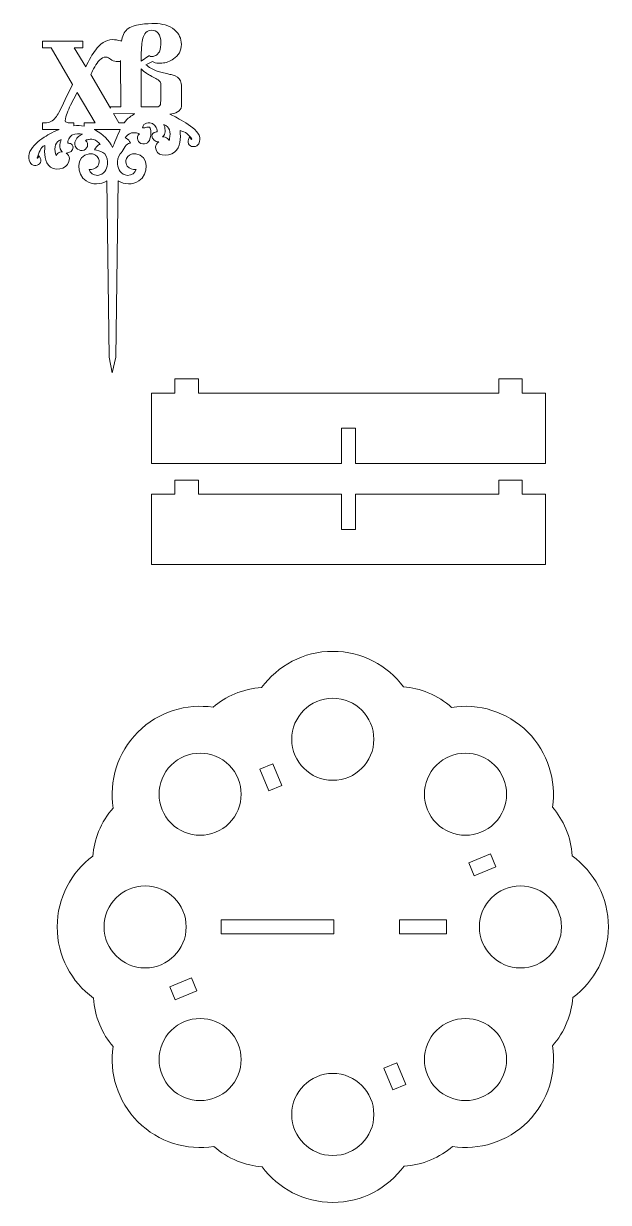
# Model space of a CAD drawing. Header units: centimetres. Extents: x -28.2 to 23.5, y -23.7 to 26.6.
# Drawn here: x -1.5 to 23.5, y -23.7 to 26.6 of the extents above; entities that cross this region are included whole.
import ezdxf

# ---------------------------------------------------------------- set-up
doc = ezdxf.new("R2010")
doc.units = ezdxf.units.CM
doc.header["$MEASUREMENT"] = 0
doc.layers.add('layer 1', color=7, linetype='Continuous')

msp = doc.modelspace()

# ---------------------------------------------------------------- linework, layer by layer
at = {"layer": 'layer 1', "color": 2, "lineweight": 9}
for points, knots in [([(-1.20437, 20.6313), (-1.16471, 20.55917), (-1.09295, 20.51389), (-1.00866, 20.50682), (-1.00866, 20.50682), (-0.93381, 20.50055), (-0.85564, 20.52571), (-0.80382, 20.57901), (-0.80382, 20.57901), (-0.73896, 20.64572), (-0.73326, 20.73493), (-0.76741, 20.81723), (-0.76741, 20.81723), (-0.76741, 20.81723), (-0.8109, 20.92199), (-0.8109, 20.92199), (-0.8109, 20.92199), (-0.8109, 20.92199), (-0.87874, 20.83), (-0.87874, 20.83), (-0.87874, 20.83), (-0.88434, 20.82241), (-0.89865, 20.8112), (-0.90772, 20.82074), (-0.90772, 20.82074), (-0.90897, 20.82207), (-0.90877, 20.82433), (-0.90824, 20.82636), (-0.90824, 20.82636), (-0.79779, 21.02481), (-0.78934, 21.30077), (-0.57143, 21.35102), (-0.57143, 21.35102), (-0.60057, 21.04806), (-0.59842, 20.622), (-0.33739, 20.4374), (-0.33739, 20.4374), (-0.02802, 20.21862), (0.4826, 20.41562), (0.47228, 20.8031), (0.47228, 20.8031), (0.46968, 20.90087), (0.42013, 20.98192), (0.34029, 21.0317), (0.34029, 21.0317), (0.48013, 21.03097), (0.64096, 21.1462), (0.6311, 21.28733), (0.6311, 21.28733), (0.62743, 21.34004), (0.60572, 21.38599), (0.55941, 21.41609), (0.55941, 21.41609), (0.53482, 21.43206), (0.50717, 21.44101), (0.47846, 21.44728), (0.47846, 21.44728), (0.46577, 21.45005), (0.42096, 21.45674), (0.40575, 21.46265), (0.40575, 21.46265), (0.38298, 21.53319), (0.43442, 21.63303), (0.47418, 21.68863), (0.47418, 21.68863), (0.5083, 21.73637), (0.55682, 21.78699), (0.60962, 21.81687), (0.60962, 21.81687), (0.73708, 21.85252), (0.89743, 21.88026), (1.02796, 21.83567), (1.02796, 21.83567), (0.90797, 21.78304), (0.79921, 21.70312), (0.74065, 21.58817), (0.74065, 21.58817), (0.68392, 21.47676), (0.68464, 21.34066), (0.77016, 21.24265), (0.77016, 21.24265), (0.83204, 21.1717), (0.92342, 21.14024), (1.01826, 21.14551), (1.01826, 21.14551), (1.24668, 21.15818), (1.32691, 21.43835), (1.15902, 21.57099), (1.15902, 21.57099), (1.17536, 21.58021), (1.19614, 21.58853), (1.20544, 21.59179), (1.20544, 21.59179), (1.2536, 21.60871), (1.30841, 21.61799), (1.35949, 21.62092), (1.35949, 21.62092), (1.40526, 21.62355), (1.45532, 21.62148), (1.49975, 21.60986), (1.49975, 21.60986), (1.61805, 21.57894), (1.70823, 21.49702), (1.77719, 21.40231), (1.77719, 21.40231), (1.69376, 21.38215), (1.62965, 21.33025), (1.58204, 21.24603), (1.58204, 21.24603), (1.58204, 21.24603), (1.54003, 21.1717), (1.54003, 21.1717), (1.54003, 21.1717), (1.54003, 21.1717), (1.62646, 21.15625), (1.62646, 21.15625), (1.62646, 21.15625), (1.75728, 21.13285), (1.88513, 21.09106), (1.97735, 20.99435), (1.97735, 20.99435), (2.08815, 20.87817), (2.11009, 20.71526), (2.10042, 20.56385), (2.10042, 20.56385), (2.06167, 20.31863), (1.95191, 20.12111), (1.67877, 20.08042), (1.67877, 20.08042), (1.48191, 20.09794), (1.35458, 20.17448), (1.30863, 20.3383), (1.30863, 20.3383), (1.44676, 20.31366), (1.59371, 20.36517), (1.67926, 20.47951), (1.67926, 20.47951), (1.73208, 20.55007), (1.75247, 20.63491), (1.73767, 20.72071), (1.73767, 20.72071), (1.71647, 20.84354), (1.62524, 20.94227), (1.50464, 20.98404), (1.50464, 20.98404), (1.44945, 21.00906), (1.38097, 21.00991), (1.32164, 21.00151), (1.32164, 21.00151), (0.72854, 20.91754), (0.77053, 20.11491), (1.18504, 19.84406), (1.18504, 19.84406), (1.45155, 19.66991), (1.80462, 19.68806), (2.06425, 19.84816), (2.06425, 19.84816), (2.06425, 19.84816), (2.16785, 12.32694), (2.16785, 12.32694), (2.16785, 12.32694), (2.16785, 12.32694), (2.29755, 11.66666), (2.29755, 11.66666), (2.29755, 11.66666), (2.29755, 11.66666), (2.45309, 12.32694), (2.45309, 12.32694), (2.45309, 12.32694), (2.45309, 12.32694), (2.5567, 19.84815), (2.5567, 19.84815), (2.5567, 19.84815), (2.81632, 19.68805), (3.16938, 19.66991), (3.43588, 19.84406), (3.43588, 19.84406), (3.85041, 20.11491), (3.89239, 20.91754), (3.2993, 21.00151), (3.2993, 21.00151), (3.23996, 21.00991), (3.17149, 21.00906), (3.11628, 20.98404), (3.11628, 20.98404), (2.99569, 20.94227), (2.90447, 20.84354), (2.88327, 20.72071), (2.88327, 20.72071), (2.86845, 20.63491), (2.88886, 20.55007), (2.94166, 20.47951), (2.94166, 20.47951), (3.02723, 20.36517), (3.17418, 20.31366), (3.31229, 20.3383), (3.31229, 20.3383), (3.26636, 20.17448), (3.13903, 20.09794), (2.94216, 20.08042), (2.94216, 20.08042), (2.66902, 20.12111), (2.55927, 20.31863), (2.52051, 20.56385), (2.52051, 20.56385), (2.51085, 20.71526), (2.53279, 20.87817), (2.64359, 20.99435), (2.64359, 20.99435), (2.73581, 21.09104), (2.86364, 21.41285), (2.99446, 21.43625), (2.99446, 21.43625), (2.99446, 21.43625), (3.08089, 21.4517), (3.08089, 21.4517), (3.08089, 21.4517), (3.08089, 21.4517), (3.03888, 21.52603), (3.03888, 21.52603), (3.03888, 21.52603), (2.99129, 21.61025), (2.92717, 21.66215), (2.84373, 21.68231), (2.84373, 21.68231), (2.9127, 21.77702), (3.00288, 21.85894), (3.12117, 21.88986), (3.12117, 21.88986), (3.1656, 21.90148), (3.21568, 21.90355), (3.26145, 21.90092), (3.26145, 21.90092), (3.31253, 21.89799), (3.36732, 21.88871), (3.41549, 21.87179), (3.41549, 21.87179), (3.42479, 21.86853), (3.44558, 21.86021), (3.46191, 21.85099), (3.46191, 21.85099), (3.29402, 21.71835), (3.37424, 21.43818), (3.60268, 21.42551), (3.60268, 21.42551), (3.69751, 21.42024), (3.78888, 21.4517), (3.85078, 21.52265), (3.85078, 21.52265), (3.93628, 21.62067), (3.97421, 21.99034), (3.91747, 22.10175), (3.91747, 22.10175), (3.85893, 22.2167), (3.71297, 22.06304), (3.59297, 22.11567), (3.59297, 22.11567), (3.61236, 22.34811), (3.88385, 22.33252), (4.01131, 22.29687), (4.01131, 22.29687), (4.06411, 22.26699), (4.11262, 22.21638), (4.14675, 22.16863), (4.14675, 22.16863), (4.1865, 22.11304), (4.23796, 22.01319), (4.21519, 21.94265), (4.21519, 21.94265), (4.19998, 21.93674), (4.15516, 21.93005), (4.14248, 21.92728), (4.14248, 21.92728), (4.05363, 21.90788), (3.99633, 21.86055), (3.98982, 21.76733), (3.98982, 21.76733), (3.97998, 21.6262), (4.14081, 21.51097), (4.28063, 21.5117), (4.28063, 21.5117), (4.20081, 21.46192), (4.15125, 21.38087), (4.14864, 21.2831), (4.14864, 21.2831), (4.13834, 20.89562), (4.64895, 20.85861), (4.95831, 21.0774), (4.95831, 21.0774), (5.21936, 21.262), (5.22151, 21.68806), (5.19236, 21.99102), (5.19236, 21.99102), (5.41028, 21.94077), (5.57873, 21.82481), (5.68917, 21.62636), (5.68917, 21.62636), (5.68971, 21.62433), (5.68991, 21.62207), (5.68865, 21.62074), (5.68865, 21.62074), (5.67959, 21.6112), (5.66528, 21.62241), (5.65967, 21.63), (5.65967, 21.63), (5.65967, 21.63), (5.59183, 21.72199), (5.59183, 21.72199), (5.59183, 21.72199), (5.59183, 21.72199), (5.54835, 21.61723), (5.54835, 21.61723), (5.54835, 21.61723), (5.5142, 21.53493), (5.51988, 21.4457), (5.58475, 21.379), (5.58475, 21.379), (5.63658, 21.32571), (5.71474, 21.30055), (5.7896, 21.30682), (5.7896, 21.30682), (5.87388, 21.31389), (5.94565, 21.35917), (5.9853, 21.4313), (5.9853, 21.4313), (6.25983, 21.93059), (5.36063, 22.36675), (4.98877, 22.57169), (4.98877, 22.57169), (4.91414, 22.61283), (4.83561, 22.65533), (4.75547, 22.69495), (4.75547, 22.69495), (4.75547, 22.69495), (4.76051, 22.69491), (4.76051, 22.69491), (4.76051, 22.69491), (4.87684, 22.69491), (4.98535, 22.73107), (5.08385, 22.79126), (5.08385, 22.79126), (5.17168, 22.84493), (5.24868, 22.92215), (5.24868, 23.03141), (5.24868, 23.03141), (5.24868, 23.03141), (5.24868, 23.86175), (5.24868, 23.86175), (5.24868, 23.86175), (5.24868, 23.94368), (5.24179, 24.04423), (5.20689, 24.11956), (5.20689, 24.11956), (5.14903, 24.24445), (5.01944, 24.31532), (4.89469, 24.35801), (4.89469, 24.35801), (4.87073, 24.36744), (4.83373, 24.37418), (4.80858, 24.37978), (4.80858, 24.37978), (4.74499, 24.39393), (4.68115, 24.4072), (4.61739, 24.42053), (4.61739, 24.42053), (4.5328, 24.4382), (4.44875, 24.4583), (4.36481, 24.47882), (4.36481, 24.47882), (4.29811, 24.49513), (4.22929, 24.51473), (4.16592, 24.54141), (4.16592, 24.54141), (4.0102, 24.60698), (3.86486, 24.69616), (3.73053, 24.79845), (3.73053, 24.79845), (3.73053, 24.79845), (4.00846, 24.94205), (4.00846, 24.94205), (4.00846, 24.94205), (4.08649, 24.89723), (4.17497, 24.86271), (4.26574, 24.86271), (4.26574, 24.86271), (4.28656, 24.86271), (4.30812, 24.86426), (4.32891, 24.86556), (4.32891, 24.86556), (4.35694, 24.86731), (4.38495, 24.86995), (4.41277, 24.87385), (4.41277, 24.87385), (4.59208, 24.87443), (4.76017, 24.94722), (4.90667, 25.04618), (4.90667, 25.04618), (5.12759, 25.19541), (5.24868, 25.40209), (5.24868, 25.67011), (5.24868, 25.67011), (5.24868, 25.92092), (5.14453, 26.12431), (4.95384, 26.28559), (4.95384, 26.28559), (4.71708, 26.48584), (4.41985, 26.55552), (4.11527, 26.55552), (4.11527, 26.55552), (3.79238, 26.55552), (3.19604, 26.53662), (2.93662, 26.31425), (2.93662, 26.31425), (2.80134, 26.19829), (2.72949, 26.00616), (2.69201, 25.80546), (2.69201, 25.80546), (2.67454, 25.81082), (2.65894, 25.81507), (2.64723, 25.81829), (2.64723, 25.81829), (2.54103, 25.84754), (2.42386, 25.87231), (2.31327, 25.87231), (2.31327, 25.87231), (2.00843, 25.87231), (1.77079, 25.6722), (1.59296, 25.44274), (1.59296, 25.44274), (1.51463, 25.34167), (1.44589, 25.22983), (1.38308, 25.11859), (1.38308, 25.11859), (1.30746, 24.98469), (1.23823, 24.84652), (1.17275, 24.70724), (1.17275, 24.70724), (1.17275, 24.70724), (0.67292, 25.51696), (0.67292, 25.51696), (0.67292, 25.51696), (0.67292, 25.51696), (1.04482, 25.51696), (1.04482, 25.51696), (1.04482, 25.51696), (1.04482, 25.51696), (1.04482, 25.79987), (1.04482, 25.79987), (1.04482, 25.79987), (1.04482, 25.79987), (-0.67029, 25.79987), (-0.67029, 25.79987), (-0.67029, 25.79987), (-0.67029, 25.79987), (-0.67029, 25.51696), (-0.67029, 25.51696), (-0.67029, 25.51696), (-0.67029, 25.51696), (-0.30642, 25.51696), (-0.30642, 25.51696), (-0.30642, 25.51696), (-0.30642, 25.51696), (0.60191, 23.96296), (0.60191, 23.96296), (0.60191, 23.96296), (0.60191, 23.96296), (0.29121, 23.31976), (0.29121, 23.31976), (0.29121, 23.31976), (0.29121, 23.31976), (0.2186, 23.16429), (0.2186, 23.16429), (0.2186, 23.16429), (0.15645, 23.03122), (0.09226, 22.89783), (0.02224, 22.7687), (0.02224, 22.7687), (-0.01788, 22.69471), (-0.06478, 22.6101), (-0.11755, 22.54438), (-0.11755, 22.54438), (-0.23391, 22.39947), (-0.3804, 22.3169), (-0.56784, 22.3169), (-0.56784, 22.3169), (-0.59213, 22.3169), (-0.61869, 22.31991), (-0.64288, 22.32232), (-0.64288, 22.32232), (-0.64288, 22.32232), (-0.67586, 22.32562), (-0.67586, 22.32562), (-0.67586, 22.32562), (-0.67586, 22.32562), (-0.67586, 22.03399), (-0.67586, 22.03399), (-0.67586, 22.03399), (-0.67586, 22.03399), (0.034, 22.03399), (0.034, 22.03399), (0.034, 22.03399), (-0.10371, 21.98218), (-0.24138, 21.9214), (-0.36784, 21.85169), (-0.36784, 21.85169), (-0.74373, 21.64449), (-1.48098, 21.13427), (-1.20437, 20.6313)], [0, 0, 0, 0, 0.0078125, 0.0078125, 0.0078125, 0.0078125, 0.015625, 0.015625, 0.015625, 0.015625, 0.0234375, 0.0234375, 0.0234375, 0.0234375, 0.03125, 0.03125, 0.03125, 0.03125, 0.0390625, 0.0390625, 0.0390625, 0.0390625, 0.046875, 0.046875, 0.046875, 0.046875, 0.0546875, 0.0546875, 0.0546875, 0.0546875, 0.0625, 0.0625, 0.0625, 0.0625, 0.0703125, 0.0703125, 0.0703125, 0.0703125, 0.078125, 0.078125, 0.078125, 0.078125, 0.0859375, 0.0859375, 0.0859375, 0.0859375, 0.09375, 0.09375, 0.09375, 0.09375, 0.1015625, 0.1015625, 0.1015625, 0.1015625, 0.109375, 0.109375, 0.109375, 0.109375, 0.1171875, 0.1171875, 0.1171875, 0.1171875, 0.125, 0.125, 0.125, 0.125, 0.1328125, 0.1328125, 0.1328125, 0.1328125, 0.140625, 0.140625, 0.140625, 0.140625, 0.1484375, 0.1484375, 0.1484375, 0.1484375, 0.15625, 0.15625, 0.15625, 0.15625, 0.1640625, 0.1640625, 0.1640625, 0.1640625, 0.171875, 0.171875, 0.171875, 0.171875, 0.1796875, 0.1796875, 0.1796875, 0.1796875, 0.1875, 0.1875, 0.1875, 0.1875, 0.1953125, 0.1953125, 0.1953125, 0.1953125, 0.203125, 0.203125, 0.203125, 0.203125, 0.2109375, 0.2109375, 0.2109375, 0.2109375, 0.21875, 0.21875, 0.21875, 0.21875, 0.2265625, 0.2265625, 0.2265625, 0.2265625, 0.234375, 0.234375, 0.234375, 0.234375, 0.2421875, 0.2421875, 0.2421875, 0.2421875, 0.25, 0.25, 0.25, 0.25, 0.2578125, 0.2578125, 0.2578125, 0.2578125, 0.265625, 0.265625, 0.265625, 0.265625, 0.2734375, 0.2734375, 0.2734375, 0.2734375, 0.28125, 0.28125, 0.28125, 0.28125, 0.2890625, 0.2890625, 0.2890625, 0.2890625, 0.296875, 0.296875, 0.296875, 0.296875, 0.3046875, 0.3046875, 0.3046875, 0.3046875, 0.3125, 0.3125, 0.3125, 0.3125, 0.3203125, 0.3203125, 0.3203125, 0.3203125, 0.328125, 0.328125, 0.328125, 0.328125, 0.3359375, 0.3359375, 0.3359375, 0.3359375, 0.34375, 0.34375, 0.34375, 0.34375, 0.3515625, 0.3515625, 0.3515625, 0.3515625, 0.359375, 0.359375, 0.359375, 0.359375, 0.3671875, 0.3671875, 0.3671875, 0.3671875, 0.375, 0.375, 0.375, 0.375, 0.3828125, 0.3828125, 0.3828125, 0.3828125, 0.390625, 0.390625, 0.390625, 0.390625, 0.3984375, 0.3984375, 0.3984375, 0.3984375, 0.40625, 0.40625, 0.40625, 0.40625, 0.4140625, 0.4140625, 0.4140625, 0.4140625, 0.421875, 0.421875, 0.421875, 0.421875, 0.4296875, 0.4296875, 0.4296875, 0.4296875, 0.4375, 0.4375, 0.4375, 0.4375, 0.4453125, 0.4453125, 0.4453125, 0.4453125, 0.453125, 0.453125, 0.453125, 0.453125, 0.4609375, 0.4609375, 0.4609375, 0.4609375, 0.46875, 0.46875, 0.46875, 0.46875, 0.4765625, 0.4765625, 0.4765625, 0.4765625, 0.484375, 0.484375, 0.484375, 0.484375, 0.4921875, 0.4921875, 0.4921875, 0.4921875, 0.5, 0.5, 0.5, 0.5, 0.5078125, 0.5078125, 0.5078125, 0.5078125, 0.515625, 0.515625, 0.515625, 0.515625, 0.5234375, 0.5234375, 0.5234375, 0.5234375, 0.53125, 0.53125, 0.53125, 0.53125, 0.5390625, 0.5390625, 0.5390625, 0.5390625, 0.546875, 0.546875, 0.546875, 0.546875, 0.5546875, 0.5546875, 0.5546875, 0.5546875, 0.5625, 0.5625, 0.5625, 0.5625, 0.5703125, 0.5703125, 0.5703125, 0.5703125, 0.578125, 0.578125, 0.578125, 0.578125, 0.5859375, 0.5859375, 0.5859375, 0.5859375, 0.59375, 0.59375, 0.59375, 0.59375, 0.6015625, 0.6015625, 0.6015625, 0.6015625, 0.609375, 0.609375, 0.609375, 0.609375, 0.6171875, 0.6171875, 0.6171875, 0.6171875, 0.625, 0.625, 0.625, 0.625, 0.6328125, 0.6328125, 0.6328125, 0.6328125, 0.640625, 0.640625, 0.640625, 0.640625, 0.6484375, 0.6484375, 0.6484375, 0.6484375, 0.65625, 0.65625, 0.65625, 0.65625, 0.6640625, 0.6640625, 0.6640625, 0.6640625, 0.671875, 0.671875, 0.671875, 0.671875, 0.6796875, 0.6796875, 0.6796875, 0.6796875, 0.6875, 0.6875, 0.6875, 0.6875, 0.6953125, 0.6953125, 0.6953125, 0.6953125, 0.703125, 0.703125, 0.703125, 0.703125, 0.7109375, 0.7109375, 0.7109375, 0.7109375, 0.71875, 0.71875, 0.71875, 0.71875, 0.7265625, 0.7265625, 0.7265625, 0.7265625, 0.734375, 0.734375, 0.734375, 0.734375, 0.7421875, 0.7421875, 0.7421875, 0.7421875, 0.75, 0.75, 0.75, 0.75, 0.7578125, 0.7578125, 0.7578125, 0.7578125, 0.765625, 0.765625, 0.765625, 0.765625, 0.7734375, 0.7734375, 0.7734375, 0.7734375, 0.78125, 0.78125, 0.78125, 0.78125, 0.7890625, 0.7890625, 0.7890625, 0.7890625, 0.796875, 0.796875, 0.796875, 0.796875, 0.8046875, 0.8046875, 0.8046875, 0.8046875, 0.8125, 0.8125, 0.8125, 0.8125, 0.8203125, 0.8203125, 0.8203125, 0.8203125, 0.828125, 0.828125, 0.828125, 0.828125, 0.8359375, 0.8359375, 0.8359375, 0.8359375, 0.84375, 0.84375, 0.84375, 0.84375, 0.8515625, 0.8515625, 0.8515625, 0.8515625, 0.859375, 0.859375, 0.859375, 0.859375, 0.8671875, 0.8671875, 0.8671875, 0.8671875, 0.875, 0.875, 0.875, 0.875, 0.8828125, 0.8828125, 0.8828125, 0.8828125, 0.890625, 0.890625, 0.890625, 0.890625, 0.8984375, 0.8984375, 0.8984375, 0.8984375, 0.90625, 0.90625, 0.90625, 0.90625, 0.9140625, 0.9140625, 0.9140625, 0.9140625, 0.921875, 0.921875, 0.921875, 0.921875, 0.9296875, 0.9296875, 0.9296875, 0.9296875, 0.9375, 0.9375, 0.9375, 0.9375, 0.9453125, 0.9453125, 0.9453125, 0.9453125, 0.953125, 0.953125, 0.953125, 0.953125, 0.9609375, 0.9609375, 0.9609375, 0.9609375, 0.96875, 0.96875, 0.96875, 0.96875, 0.9765625, 0.9765625, 0.9765625, 0.9765625, 0.984375, 0.984375, 0.984375, 0.984375, 1, 1, 1, 1]), ([(3.53784, 24.94621), (3.53784, 24.94621), (3.86481, 25.18508), (3.86481, 25.18508), (3.86481, 25.18508), (3.86481, 25.18508), (3.88191, 25.17471), (3.88191, 25.17471), (3.88191, 25.17471), (3.9084, 25.15866), (3.93666, 25.15119), (3.96759, 25.15119), (3.96759, 25.15119), (4.01676, 25.15119), (4.06531, 25.1603), (4.11144, 25.17722), (4.11144, 25.17722), (4.13309, 25.18517), (4.18145, 25.20344), (4.19853, 25.21994), (4.19853, 25.21994), (4.22727, 25.25191), (4.25609, 25.28384), (4.28459, 25.31602), (4.28459, 25.31602), (4.29414, 25.3268), (4.3091, 25.34224), (4.3176, 25.35435), (4.3176, 25.35435), (4.36534, 25.45824), (4.36948, 25.64746), (4.36948, 25.75927), (4.36948, 25.75927), (4.36948, 25.89025), (4.3495, 26.04942), (4.25748, 26.15054), (4.25748, 26.15054), (4.18181, 26.23369), (4.08814, 26.27261), (3.97595, 26.27261), (3.97595, 26.27261), (3.76605, 26.27261), (3.664, 26.11731), (3.60905, 25.93187), (3.60905, 25.93187), (3.58098, 25.83712), (3.56604, 25.73449), (3.55613, 25.63635), (3.55613, 25.63635), (3.54208, 25.49711), (3.53784, 25.35582), (3.53784, 25.21593), (3.53784, 25.21593), (3.53784, 25.15927), (3.53784, 25.10262), (3.53784, 25.04596), (3.53784, 25.04596), (3.53784, 25.01271), (3.53784, 24.97946), (3.53784, 24.94621)], [0, 0, 0, 0, 0.0625, 0.0625, 0.0625, 0.0625, 0.125, 0.125, 0.125, 0.125, 0.1875, 0.1875, 0.1875, 0.1875, 0.25, 0.25, 0.25, 0.25, 0.3125, 0.3125, 0.3125, 0.3125, 0.375, 0.375, 0.375, 0.375, 0.4375, 0.4375, 0.4375, 0.4375, 0.5, 0.5, 0.5, 0.5, 0.5625, 0.5625, 0.5625, 0.5625, 0.625, 0.625, 0.625, 0.625, 0.6875, 0.6875, 0.6875, 0.6875, 0.75, 0.75, 0.75, 0.75, 0.8125, 0.8125, 0.8125, 0.8125, 0.875, 0.875, 0.875, 0.875, 1, 1, 1, 1]), ([(1.38843, 24.38947), (1.38843, 24.38947), (2.2184, 22.94753), (2.2184, 22.94753), (2.2184, 22.94753), (2.2184, 22.94753), (2.2184, 23.00011), (2.2184, 23.00011), (2.2184, 23.00011), (2.2184, 23.00011), (2.65858, 23.00011), (2.65858, 23.00011), (2.65858, 23.00011), (2.65858, 23.00011), (2.65385, 24.98182), (2.65385, 24.98182), (2.65385, 24.98182), (2.65213, 24.97568), (2.65026, 24.96957), (2.64823, 24.96348), (2.64823, 24.96348), (2.64823, 24.96348), (2.64139, 24.94297), (2.64139, 24.94297), (2.64139, 24.94297), (2.64139, 24.94297), (2.61977, 24.94297), (2.61977, 24.94297), (2.61977, 24.94297), (2.5964, 24.94297), (2.57217, 24.94139), (2.54882, 24.94022), (2.54882, 24.94022), (2.52252, 24.9389), (2.49564, 24.93739), (2.46931, 24.93739), (2.46931, 24.93739), (2.3826, 24.93739), (2.29218, 24.98898), (2.22348, 25.03765), (2.22348, 25.03765), (2.18221, 25.06688), (2.0929, 25.12687), (2.0402, 25.12687), (2.0402, 25.12687), (1.93042, 25.12687), (1.83704, 25.07024), (1.76012, 24.99597), (1.76012, 24.99597), (1.60811, 24.84921), (1.47655, 24.58364), (1.38843, 24.38947)], [0, 0, 0, 0, 0.07142857, 0.07142857, 0.07142857, 0.07142857, 0.14285714, 0.14285714, 0.14285714, 0.14285714, 0.21428571, 0.21428571, 0.21428571, 0.21428571, 0.28571429, 0.28571429, 0.28571429, 0.28571429, 0.35714286, 0.35714286, 0.35714286, 0.35714286, 0.42857143, 0.42857143, 0.42857143, 0.42857143, 0.5, 0.5, 0.5, 0.5, 0.57142857, 0.57142857, 0.57142857, 0.57142857, 0.64285714, 0.64285714, 0.64285714, 0.64285714, 0.71428571, 0.71428571, 0.71428571, 0.71428571, 0.78571429, 0.78571429, 0.78571429, 0.78571429, 0.85714286, 0.85714286, 0.85714286, 0.85714286, 1, 1, 1, 1]), ([(3.53784, 23.00011), (3.53784, 23.00011), (4.16357, 23.00011), (4.16357, 23.00011), (4.16357, 23.00011), (4.21802, 23.00011), (4.28976, 23.0082), (4.32545, 23.05514), (4.32545, 23.05514), (4.36668, 23.10936), (4.36948, 23.26172), (4.36948, 23.32677), (4.36948, 23.32677), (4.36948, 23.32677), (4.36948, 23.92305), (4.36948, 23.92305), (4.36948, 23.92305), (4.36948, 23.96847), (4.3657, 24.03739), (4.34068, 24.077), (4.34068, 24.077), (4.3121, 24.12226), (4.20129, 24.18389), (4.15499, 24.20867), (4.15499, 24.20867), (4.07754, 24.25011), (4.00015, 24.29185), (3.9236, 24.33493), (3.9236, 24.33493), (3.87452, 24.36255), (3.82455, 24.39091), (3.77745, 24.42181), (3.77745, 24.42181), (3.68925, 24.47968), (3.6093, 24.54692), (3.53784, 24.62354), (3.53784, 24.62354), (3.53784, 24.62354), (3.53784, 23.00011), (3.53784, 23.00011)], [0, 0, 0, 0, 0.09090909, 0.09090909, 0.09090909, 0.09090909, 0.18181818, 0.18181818, 0.18181818, 0.18181818, 0.27272727, 0.27272727, 0.27272727, 0.27272727, 0.36363636, 0.36363636, 0.36363636, 0.36363636, 0.45454545, 0.45454545, 0.45454545, 0.45454545, 0.54545455, 0.54545455, 0.54545455, 0.54545455, 0.63636364, 0.63636364, 0.63636364, 0.63636364, 0.72727273, 0.72727273, 0.72727273, 0.72727273, 0.81818182, 0.81818182, 0.81818182, 0.81818182, 1, 1, 1, 1]), ([(1.09627, 22.18087), (0.95458, 22.20851), (0.80935, 22.21696), (0.66587, 22.20116), (0.66587, 22.20116), (0.66587, 22.20116), (0.66587, 22.3169), (0.66587, 22.3169), (0.66587, 22.3169), (0.66587, 22.3169), (0.63587, 22.3169), (0.63587, 22.3169), (0.63587, 22.3169), (0.59129, 22.3169), (0.5467, 22.3169), (0.50212, 22.3169), (0.50212, 22.3169), (0.4492, 22.3169), (0.39308, 22.32352), (0.34424, 22.34501), (0.34424, 22.34501), (0.31269, 22.35889), (0.2925, 22.37839), (0.2925, 22.41414), (0.2925, 22.41414), (0.2925, 22.49882), (0.34536, 22.64852), (0.37346, 22.72833), (0.37346, 22.72833), (0.4152, 22.84688), (0.46273, 22.97051), (0.52125, 23.08193), (0.52125, 23.08193), (0.52125, 23.08193), (0.80549, 23.62309), (0.80549, 23.62309), (0.80549, 23.62309), (0.80549, 23.62309), (1.57532, 22.3169), (1.57532, 22.3169), (1.57532, 22.3169), (1.57532, 22.3169), (1.09627, 22.3169), (1.09627, 22.3169), (1.09627, 22.3169), (1.09627, 22.3169), (1.09627, 22.18087), (1.09627, 22.18087)], [0, 0, 0, 0, 0.07692308, 0.07692308, 0.07692308, 0.07692308, 0.15384615, 0.15384615, 0.15384615, 0.15384615, 0.23076923, 0.23076923, 0.23076923, 0.23076923, 0.30769231, 0.30769231, 0.30769231, 0.30769231, 0.38461538, 0.38461538, 0.38461538, 0.38461538, 0.46153846, 0.46153846, 0.46153846, 0.46153846, 0.53846154, 0.53846154, 0.53846154, 0.53846154, 0.61538462, 0.61538462, 0.61538462, 0.61538462, 0.69230769, 0.69230769, 0.69230769, 0.69230769, 0.76923077, 0.76923077, 0.76923077, 0.76923077, 0.84615385, 0.84615385, 0.84615385, 0.84615385, 1, 1, 1, 1]), ([(3.26028, 22.70822), (3.19415, 22.66884), (3.12023, 22.61873), (3.03567, 22.55539), (3.03567, 22.55539), (2.95638, 22.51322), (2.87864, 22.42691), (2.80454, 22.3169), (2.80454, 22.3169), (2.80454, 22.3169), (2.58139, 22.3169), (2.58139, 22.3169), (2.58139, 22.3169), (2.58139, 22.3169), (2.35151, 22.71628), (2.35151, 22.71628), (2.35151, 22.71628), (2.35151, 22.71628), (3.26028, 22.70822), (3.26028, 22.70822)], [0, 0, 0, 0, 0.16666667, 0.16666667, 0.16666667, 0.16666667, 0.33333333, 0.33333333, 0.33333333, 0.33333333, 0.5, 0.5, 0.5, 0.5, 0.66666667, 0.66666667, 0.66666667, 0.66666667, 1, 1, 1, 1]), ([(4.44253, 21.72266), (4.46366, 21.73735), (4.48261, 21.75539), (4.49873, 21.77711), (4.49873, 21.77711), (4.58965, 21.89968), (4.55564, 22.09949), (4.49808, 22.2568), (4.49808, 22.2568), (4.75627, 22.15592), (4.7978, 21.92516), (4.7448, 21.6446), (4.7448, 21.6446), (4.73854, 21.61803), (4.72984, 21.59189), (4.71273, 21.57448), (4.71273, 21.57448), (4.70146, 21.60472), (4.68325, 21.63232), (4.65768, 21.65571), (4.65768, 21.65571), (4.60076, 21.70781), (4.5204, 21.72774), (4.44253, 21.72266)], [0, 0, 0, 0, 0.14285714, 0.14285714, 0.14285714, 0.14285714, 0.28571429, 0.28571429, 0.28571429, 0.28571429, 0.42857143, 0.42857143, 0.42857143, 0.42857143, 0.57142857, 0.57142857, 0.57142857, 0.57142857, 0.71428571, 0.71428571, 0.71428571, 0.71428571, 1, 1, 1, 1]), ([(0.17841, 21.08266), (0.10054, 21.08774), (0.02018, 21.06781), (-0.03676, 21.01571), (-0.03676, 21.01571), (-0.06231, 20.99232), (-0.08052, 20.96472), (-0.0918, 20.93447), (-0.0918, 20.93447), (-0.10892, 20.95189), (-0.11761, 20.97803), (-0.12387, 21.0046), (-0.12387, 21.0046), (-0.17689, 21.28521), (-0.13533, 21.516), (0.12299, 21.61685), (0.12299, 21.61685), (0.10613, 21.57047), (0.09226, 21.52298), (0.08236, 21.47692), (0.08236, 21.47692), (0.05882, 21.36746), (0.0513, 21.23269), (0.12221, 21.13711), (0.12221, 21.13711), (0.13833, 21.11539), (0.15726, 21.09735), (0.17841, 21.08266)], [0, 0, 0, 0, 0.125, 0.125, 0.125, 0.125, 0.25, 0.25, 0.25, 0.25, 0.375, 0.375, 0.375, 0.375, 0.5, 0.5, 0.5, 0.5, 0.625, 0.625, 0.625, 0.625, 0.75, 0.75, 0.75, 0.75, 1, 1, 1, 1]), ([(2.64287, 22.03399), (2.50333, 21.75566), (2.38629, 21.44178), (2.31047, 21.2734), (2.31047, 21.2734), (2.17023, 21.58478), (1.88911, 21.8438), (1.58526, 22.00539), (1.58526, 22.00539), (1.56679, 22.01521), (1.5481, 22.02475), (1.52921, 22.03399), (1.52921, 22.03399), (1.52921, 22.03399), (2.64287, 22.03399), (2.64287, 22.03399)], [0, 0, 0, 0, 0.2, 0.2, 0.2, 0.2, 0.4, 0.4, 0.4, 0.4, 0.6, 0.6, 0.6, 0.6, 1, 1, 1, 1])]:
    msp.add_open_spline(points, degree=3, knots=knots, dxfattribs=at)
at = {"layer": 'layer 1', "color": 142, "lineweight": 20}
for points, knots in [([(20.77605, 10.80147), (20.77605, 10.80147), (19.77605, 10.80147), (19.77605, 10.80147), (19.77605, 10.80147), (19.77605, 10.80147), (19.77605, 11.40147), (19.77605, 11.40147), (19.77605, 11.40147), (19.77605, 11.40147), (18.77605, 11.40147), (18.77605, 11.40147), (18.77605, 11.40147), (18.77605, 11.40147), (18.77605, 10.80147), (18.77605, 10.80147), (18.77605, 10.80147), (18.77605, 10.80147), (5.973, 10.80147), (5.973, 10.80147), (5.973, 10.80147), (5.973, 10.80147), (5.973, 11.40147), (5.973, 11.40147), (5.973, 11.40147), (5.973, 11.40147), (4.973, 11.40147), (4.973, 11.40147), (4.973, 11.40147), (4.973, 11.40147), (4.973, 10.80147), (4.973, 10.80147), (4.973, 10.80147), (4.973, 10.80147), (3.973, 10.80147), (3.973, 10.80147), (3.973, 10.80147), (3.973, 10.80147), (3.973, 7.80147), (3.973, 7.80147), (3.973, 7.80147), (3.973, 7.80147), (12.07453, 7.80147), (12.07453, 7.80147), (12.07453, 7.80147), (12.07453, 7.80147), (12.07453, 9.30147), (12.07453, 9.30147), (12.07453, 9.30147), (12.07453, 9.30147), (12.67453, 9.30147), (12.67453, 9.30147), (12.67453, 9.30147), (12.67453, 9.30147), (12.67453, 7.80147), (12.67453, 7.80147), (12.67453, 7.80147), (12.67453, 7.80147), (20.77605, 7.80147), (20.77605, 7.80147), (20.77605, 7.80147), (20.77605, 7.80147), (20.77605, 10.80147), (20.77605, 10.80147)], [0, 0, 0, 0, 0.05882353, 0.05882353, 0.05882353, 0.05882353, 0.11764706, 0.11764706, 0.11764706, 0.11764706, 0.17647059, 0.17647059, 0.17647059, 0.17647059, 0.23529412, 0.23529412, 0.23529412, 0.23529412, 0.29411765, 0.29411765, 0.29411765, 0.29411765, 0.35294118, 0.35294118, 0.35294118, 0.35294118, 0.41176471, 0.41176471, 0.41176471, 0.41176471, 0.47058824, 0.47058824, 0.47058824, 0.47058824, 0.52941176, 0.52941176, 0.52941176, 0.52941176, 0.58823529, 0.58823529, 0.58823529, 0.58823529, 0.64705882, 0.64705882, 0.64705882, 0.64705882, 0.70588235, 0.70588235, 0.70588235, 0.70588235, 0.76470588, 0.76470588, 0.76470588, 0.76470588, 0.82352941, 0.82352941, 0.82352941, 0.82352941, 0.88235294, 0.88235294, 0.88235294, 0.88235294, 1, 1, 1, 1]), ([(4.973, 7.08347), (4.973, 7.08347), (5.973, 7.08347), (5.973, 7.08347), (5.973, 7.08347), (5.973, 7.08347), (5.973, 6.48347), (5.973, 6.48347), (5.973, 6.48347), (5.973, 6.48347), (12.07453, 6.48347), (12.07453, 6.48347), (12.07453, 6.48347), (12.07453, 6.48347), (12.07453, 4.98347), (12.07453, 4.98347), (12.07453, 4.98347), (12.07453, 4.98347), (12.67453, 4.98347), (12.67453, 4.98347), (12.67453, 4.98347), (12.67453, 4.98347), (12.67453, 6.48347), (12.67453, 6.48347), (12.67453, 6.48347), (12.67453, 6.48347), (18.77605, 6.48347), (18.77605, 6.48347), (18.77605, 6.48347), (18.77605, 6.48347), (18.77605, 7.08347), (18.77605, 7.08347), (18.77605, 7.08347), (18.77605, 7.08347), (19.77605, 7.08347), (19.77605, 7.08347), (19.77605, 7.08347), (19.77605, 7.08347), (19.77605, 6.48347), (19.77605, 6.48347), (19.77605, 6.48347), (19.77605, 6.48347), (20.77605, 6.48347), (20.77605, 6.48347), (20.77605, 6.48347), (20.77605, 6.48347), (20.77605, 3.48347), (20.77605, 3.48347), (20.77605, 3.48347), (20.77605, 3.48347), (3.973, 3.48347), (3.973, 3.48347), (3.973, 3.48347), (3.973, 3.48347), (3.973, 6.48347), (3.973, 6.48347), (3.973, 6.48347), (3.973, 6.48347), (4.973, 6.48347), (4.973, 6.48347), (4.973, 6.48347), (4.973, 6.48347), (4.973, 7.08347), (4.973, 7.08347)], [0, 0, 0, 0, 0.05882353, 0.05882353, 0.05882353, 0.05882353, 0.11764706, 0.11764706, 0.11764706, 0.11764706, 0.17647059, 0.17647059, 0.17647059, 0.17647059, 0.23529412, 0.23529412, 0.23529412, 0.23529412, 0.29411765, 0.29411765, 0.29411765, 0.29411765, 0.35294118, 0.35294118, 0.35294118, 0.35294118, 0.41176471, 0.41176471, 0.41176471, 0.41176471, 0.47058824, 0.47058824, 0.47058824, 0.47058824, 0.52941176, 0.52941176, 0.52941176, 0.52941176, 0.58823529, 0.58823529, 0.58823529, 0.58823529, 0.64705882, 0.64705882, 0.64705882, 0.64705882, 0.70588235, 0.70588235, 0.70588235, 0.70588235, 0.76470588, 0.76470588, 0.76470588, 0.76470588, 0.82352941, 0.82352941, 0.82352941, 0.82352941, 0.88235294, 0.88235294, 0.88235294, 0.88235294, 1, 1, 1, 1]), ([(6.59923, -2.59917), (6.86675, -2.36721), (7.17474, -2.17283), (7.5187, -2.02804), (7.5187, -2.02804), (7.89402, -1.87004), (8.28164, -1.78377), (8.66629, -1.76289), (8.66629, -1.76289), (9.34806, -0.82477), (10.45385, -0.2145), (11.70167, -0.2145), (11.70167, -0.2145), (12.93675, -0.2145), (14.03268, -0.81238), (14.71603, -1.73426), (14.71603, -1.73426), (15.06922, -1.75939), (15.42445, -1.83973), (15.77006, -1.98056), (15.77006, -1.98056), (16.14717, -2.13423), (16.48226, -2.34732), (16.76902, -2.60455), (16.76902, -2.60455), (17.91444, -2.42329), (19.12787, -2.77368), (20.01021, -3.65602), (20.01021, -3.65602), (20.88355, -4.52936), (21.23571, -5.72705), (21.06705, -6.86213), (21.06705, -6.86213), (21.299, -7.12965), (21.49339, -7.43763), (21.63818, -7.78159), (21.63818, -7.78159), (21.79618, -8.15691), (21.88245, -8.54452), (21.90333, -8.92917), (21.90333, -8.92917), (22.84145, -9.61094), (23.45173, -10.71674), (23.45173, -11.96456), (23.45173, -11.96456), (23.45173, -13.19964), (22.85385, -14.29558), (21.93196, -14.97893), (21.93196, -14.97893), (21.90682, -15.33211), (21.82649, -15.68734), (21.68566, -16.03294), (21.68566, -16.03294), (21.53199, -16.41005), (21.31891, -16.74513), (21.06168, -17.03188), (21.06168, -17.03188), (21.24295, -18.17731), (20.89256, -19.39076), (20.01021, -20.2731), (20.01021, -20.2731), (19.13688, -21.14644), (17.93916, -21.49862), (16.80408, -21.32995), (16.80408, -21.32995), (16.53656, -21.56191), (16.22858, -21.75628), (15.88462, -21.90107), (15.88462, -21.90107), (15.50931, -22.05907), (15.1217, -22.14534), (14.73706, -22.16622), (14.73706, -22.16622), (14.05529, -23.10434), (12.94949, -23.71461), (11.70167, -23.71461), (11.70167, -23.71461), (10.46659, -23.71461), (9.37065, -23.11673), (8.6873, -22.19484), (8.6873, -22.19484), (8.33411, -22.16971), (7.97888, -22.08937), (7.63328, -21.94854), (7.63328, -21.94854), (7.25618, -21.79487), (6.92111, -21.58179), (6.63435, -21.32457), (6.63435, -21.32457), (5.48891, -21.50584), (4.27547, -21.15545), (3.39313, -20.2731), (3.39313, -20.2731), (2.51979, -19.39977), (2.16762, -18.20205), (2.33628, -17.06698), (2.33628, -17.06698), (2.10432, -16.79946), (1.90994, -16.49147), (1.76515, -16.14751), (1.76515, -16.14751), (1.60715, -15.7722), (1.52088, -15.38459), (1.5, -14.99994), (1.5, -14.99994), (0.56188, -14.31817), (-0.04838, -13.21238), (-0.04838, -11.96456), (-0.04838, -11.96456), (-0.04838, -10.72948), (0.54951, -9.63356), (1.47138, -8.95021), (1.47138, -8.95021), (1.49652, -8.59702), (1.57684, -8.24178), (1.71768, -7.89616), (1.71768, -7.89616), (1.87135, -7.51905), (2.08443, -7.18396), (2.34166, -6.89721), (2.34166, -6.89721), (2.1604, -5.75179), (2.51079, -4.53836), (3.39313, -3.65602), (3.39313, -3.65602), (4.26647, -2.78268), (5.46416, -2.43051), (6.59923, -2.59917)], [0, 0, 0, 0, 0.03030303, 0.03030303, 0.03030303, 0.03030303, 0.06060606, 0.06060606, 0.06060606, 0.06060606, 0.09090909, 0.09090909, 0.09090909, 0.09090909, 0.12121212, 0.12121212, 0.12121212, 0.12121212, 0.15151515, 0.15151515, 0.15151515, 0.15151515, 0.18181818, 0.18181818, 0.18181818, 0.18181818, 0.21212121, 0.21212121, 0.21212121, 0.21212121, 0.24242424, 0.24242424, 0.24242424, 0.24242424, 0.27272727, 0.27272727, 0.27272727, 0.27272727, 0.3030303, 0.3030303, 0.3030303, 0.3030303, 0.33333333, 0.33333333, 0.33333333, 0.33333333, 0.36363636, 0.36363636, 0.36363636, 0.36363636, 0.39393939, 0.39393939, 0.39393939, 0.39393939, 0.42424242, 0.42424242, 0.42424242, 0.42424242, 0.45454545, 0.45454545, 0.45454545, 0.45454545, 0.48484848, 0.48484848, 0.48484848, 0.48484848, 0.51515152, 0.51515152, 0.51515152, 0.51515152, 0.54545455, 0.54545455, 0.54545455, 0.54545455, 0.57575758, 0.57575758, 0.57575758, 0.57575758, 0.60606061, 0.60606061, 0.60606061, 0.60606061, 0.63636364, 0.63636364, 0.63636364, 0.63636364, 0.66666667, 0.66666667, 0.66666667, 0.66666667, 0.6969697, 0.6969697, 0.6969697, 0.6969697, 0.72727273, 0.72727273, 0.72727273, 0.72727273, 0.75757576, 0.75757576, 0.75757576, 0.75757576, 0.78787879, 0.78787879, 0.78787879, 0.78787879, 0.81818182, 0.81818182, 0.81818182, 0.81818182, 0.84848485, 0.84848485, 0.84848485, 0.84848485, 0.87878788, 0.87878788, 0.87878788, 0.87878788, 0.90909091, 0.90909091, 0.90909091, 0.90909091, 0.93939394, 0.93939394, 0.93939394, 0.93939394, 1, 1, 1, 1]), ([(9.95167, -3.9645), (9.95167, -2.998), (10.73517, -2.2145), (11.70167, -2.2145), (11.70167, -2.2145), (12.66817, -2.2145), (13.45167, -2.998), (13.45167, -3.9645), (13.45167, -3.9645), (13.45167, -4.931), (12.66817, -5.7145), (11.70167, -5.7145), (11.70167, -5.7145), (10.73517, -5.7145), (9.95167, -4.931), (9.95167, -3.9645)], [0, 0, 0, 0, 0.2, 0.2, 0.2, 0.2, 0.4, 0.4, 0.4, 0.4, 0.6, 0.6, 0.6, 0.6, 1, 1, 1, 1]), ([(4.80734, -7.5451), (4.12391, -6.86168), (4.12392, -5.75365), (4.80734, -5.07023), (4.80734, -5.07023), (5.49076, -4.38681), (6.59879, -4.3868), (7.28221, -5.07023), (7.28221, -5.07023), (7.96563, -5.75365), (7.96563, -6.86168), (7.28221, -7.5451), (7.28221, -7.5451), (6.59879, -8.22852), (5.49076, -8.22852), (4.80734, -7.5451)], [0, 0, 0, 0, 0.2, 0.2, 0.2, 0.2, 0.4, 0.4, 0.4, 0.4, 0.6, 0.6, 0.6, 0.6, 1, 1, 1, 1]), ([(16.12113, -5.07023), (16.80455, -4.3868), (17.91258, -4.38681), (18.596, -5.07023), (18.596, -5.07023), (19.27942, -5.75365), (19.27943, -6.86168), (18.596, -7.5451), (18.596, -7.5451), (17.91258, -8.22852), (16.80455, -8.22852), (16.12113, -7.5451), (16.12113, -7.5451), (15.43771, -6.86168), (15.43771, -5.75365), (16.12113, -5.07023)], [0, 0, 0, 0, 0.2, 0.2, 0.2, 0.2, 0.4, 0.4, 0.4, 0.4, 0.6, 0.6, 0.6, 0.6, 1, 1, 1, 1]), ([(9.14639, -5.01164), (9.14639, -5.01164), (9.52907, -5.93552), (9.52907, -5.93552), (9.52907, -5.93552), (9.52907, -5.93552), (8.97474, -6.16512), (8.97474, -6.16512), (8.97474, -6.16512), (8.97474, -6.16512), (8.59206, -5.24125), (8.59206, -5.24125), (8.59206, -5.24125), (8.59206, -5.24125), (9.14639, -5.01164), (9.14639, -5.01164)], [0, 0, 0, 0, 0.2, 0.2, 0.2, 0.2, 0.4, 0.4, 0.4, 0.4, 0.6, 0.6, 0.6, 0.6, 1, 1, 1, 1]), ([(17.5011, -9.23763), (17.5011, -9.23763), (18.42498, -8.85495), (18.42498, -8.85495), (18.42498, -8.85495), (18.42498, -8.85495), (18.65459, -9.40928), (18.65459, -9.40928), (18.65459, -9.40928), (18.65459, -9.40928), (17.73071, -9.79196), (17.73071, -9.79196), (17.73071, -9.79196), (17.73071, -9.79196), (17.5011, -9.23763), (17.5011, -9.23763)], [0, 0, 0, 0, 0.2, 0.2, 0.2, 0.2, 0.4, 0.4, 0.4, 0.4, 0.6, 0.6, 0.6, 0.6, 1, 1, 1, 1]), ([(3.70162, -10.21456), (4.66812, -10.21456), (5.45162, -10.99806), (5.45162, -11.96456), (5.45162, -11.96456), (5.45162, -12.93106), (4.66812, -13.71456), (3.70162, -13.71456), (3.70162, -13.71456), (2.73512, -13.71456), (1.95162, -12.93106), (1.95162, -11.96456), (1.95162, -11.96456), (1.95162, -10.99806), (2.73512, -10.21456), (3.70162, -10.21456)], [0, 0, 0, 0, 0.2, 0.2, 0.2, 0.2, 0.4, 0.4, 0.4, 0.4, 0.6, 0.6, 0.6, 0.6, 1, 1, 1, 1]), ([(19.70173, -10.21456), (20.66823, -10.21456), (21.45173, -10.99806), (21.45173, -11.96456), (21.45173, -11.96456), (21.45173, -12.93106), (20.66823, -13.71456), (19.70173, -13.71456), (19.70173, -13.71456), (18.73523, -13.71456), (17.95173, -12.93106), (17.95173, -11.96456), (17.95173, -11.96456), (17.95173, -10.99806), (18.73523, -10.21456), (19.70173, -10.21456)], [0, 0, 0, 0, 0.2, 0.2, 0.2, 0.2, 0.4, 0.4, 0.4, 0.4, 0.6, 0.6, 0.6, 0.6, 1, 1, 1, 1]), ([(6.94639, -11.66456), (6.94639, -11.66456), (11.7432, -11.66456), (11.7432, -11.66456), (11.7432, -11.66456), (11.7432, -11.66456), (11.7432, -12.26456), (11.7432, -12.26456), (11.7432, -12.26456), (11.7432, -12.26456), (6.94639, -12.26456), (6.94639, -12.26456), (6.94639, -12.26456), (6.94639, -12.26456), (6.94639, -11.66456), (6.94639, -11.66456)], [0, 0, 0, 0, 0.2, 0.2, 0.2, 0.2, 0.4, 0.4, 0.4, 0.4, 0.6, 0.6, 0.6, 0.6, 1, 1, 1, 1]), ([(14.54208, -11.66456), (14.54208, -11.66456), (16.54408, -11.66456), (16.54408, -11.66456), (16.54408, -11.66456), (16.54408, -11.66456), (16.54408, -12.26456), (16.54408, -12.26456), (16.54408, -12.26456), (16.54408, -12.26456), (14.54208, -12.26456), (14.54208, -12.26456), (14.54208, -12.26456), (14.54208, -12.26456), (14.54208, -11.66456), (14.54208, -11.66456)], [0, 0, 0, 0, 0.2, 0.2, 0.2, 0.2, 0.4, 0.4, 0.4, 0.4, 0.6, 0.6, 0.6, 0.6, 1, 1, 1, 1]), ([(4.74874, -14.51983), (4.74874, -14.51983), (5.67262, -14.13714), (5.67262, -14.13714), (5.67262, -14.13714), (5.67262, -14.13714), (5.90222, -14.69148), (5.90222, -14.69148), (5.90222, -14.69148), (5.90222, -14.69148), (4.97835, -15.07416), (4.97835, -15.07416), (4.97835, -15.07416), (4.97835, -15.07416), (4.74874, -14.51983), (4.74874, -14.51983)], [0, 0, 0, 0, 0.2, 0.2, 0.2, 0.2, 0.4, 0.4, 0.4, 0.4, 0.6, 0.6, 0.6, 0.6, 1, 1, 1, 1]), ([(4.80734, -16.38401), (5.49077, -15.70059), (6.5988, -15.70059), (7.28222, -16.38401), (7.28222, -16.38401), (7.96564, -17.06743), (7.96564, -18.17546), (7.28222, -18.85889), (7.28222, -18.85889), (6.5988, -19.54231), (5.49076, -19.54231), (4.80734, -18.85889), (4.80734, -18.85889), (4.12392, -18.17547), (4.12392, -17.06743), (4.80734, -16.38401)], [0, 0, 0, 0, 0.2, 0.2, 0.2, 0.2, 0.4, 0.4, 0.4, 0.4, 0.6, 0.6, 0.6, 0.6, 1, 1, 1, 1]), ([(16.12112, -18.85889), (15.4377, -18.17546), (15.4377, -17.06743), (16.12112, -16.38401), (16.12112, -16.38401), (16.80454, -15.70059), (17.91257, -15.70059), (18.596, -16.38401), (18.596, -16.38401), (19.27942, -17.06743), (19.27942, -18.17547), (18.596, -18.85889), (18.596, -18.85889), (17.91258, -19.54231), (16.80454, -19.54231), (16.12112, -18.85889)], [0, 0, 0, 0, 0.2, 0.2, 0.2, 0.2, 0.4, 0.4, 0.4, 0.4, 0.6, 0.6, 0.6, 0.6, 1, 1, 1, 1]), ([(14.42858, -17.76399), (14.42858, -17.76399), (14.81127, -18.68787), (14.81127, -18.68787), (14.81127, -18.68787), (14.81127, -18.68787), (14.25694, -18.91748), (14.25694, -18.91748), (14.25694, -18.91748), (14.25694, -18.91748), (13.87426, -17.9936), (13.87426, -17.9936), (13.87426, -17.9936), (13.87426, -17.9936), (14.42858, -17.76399), (14.42858, -17.76399)], [0, 0, 0, 0, 0.2, 0.2, 0.2, 0.2, 0.4, 0.4, 0.4, 0.4, 0.6, 0.6, 0.6, 0.6, 1, 1, 1, 1]), ([(9.95167, -19.96461), (9.95167, -18.99811), (10.73517, -18.21461), (11.70167, -18.21461), (11.70167, -18.21461), (12.66817, -18.21461), (13.45167, -18.99811), (13.45167, -19.96461), (13.45167, -19.96461), (13.45167, -20.93111), (12.66817, -21.71461), (11.70167, -21.71461), (11.70167, -21.71461), (10.73517, -21.71461), (9.95167, -20.93111), (9.95167, -19.96461)], [0, 0, 0, 0, 0.2, 0.2, 0.2, 0.2, 0.4, 0.4, 0.4, 0.4, 0.6, 0.6, 0.6, 0.6, 1, 1, 1, 1])]:
    msp.add_open_spline(points, degree=3, knots=knots, dxfattribs=at)

doc.saveas('drawing.dxf')
